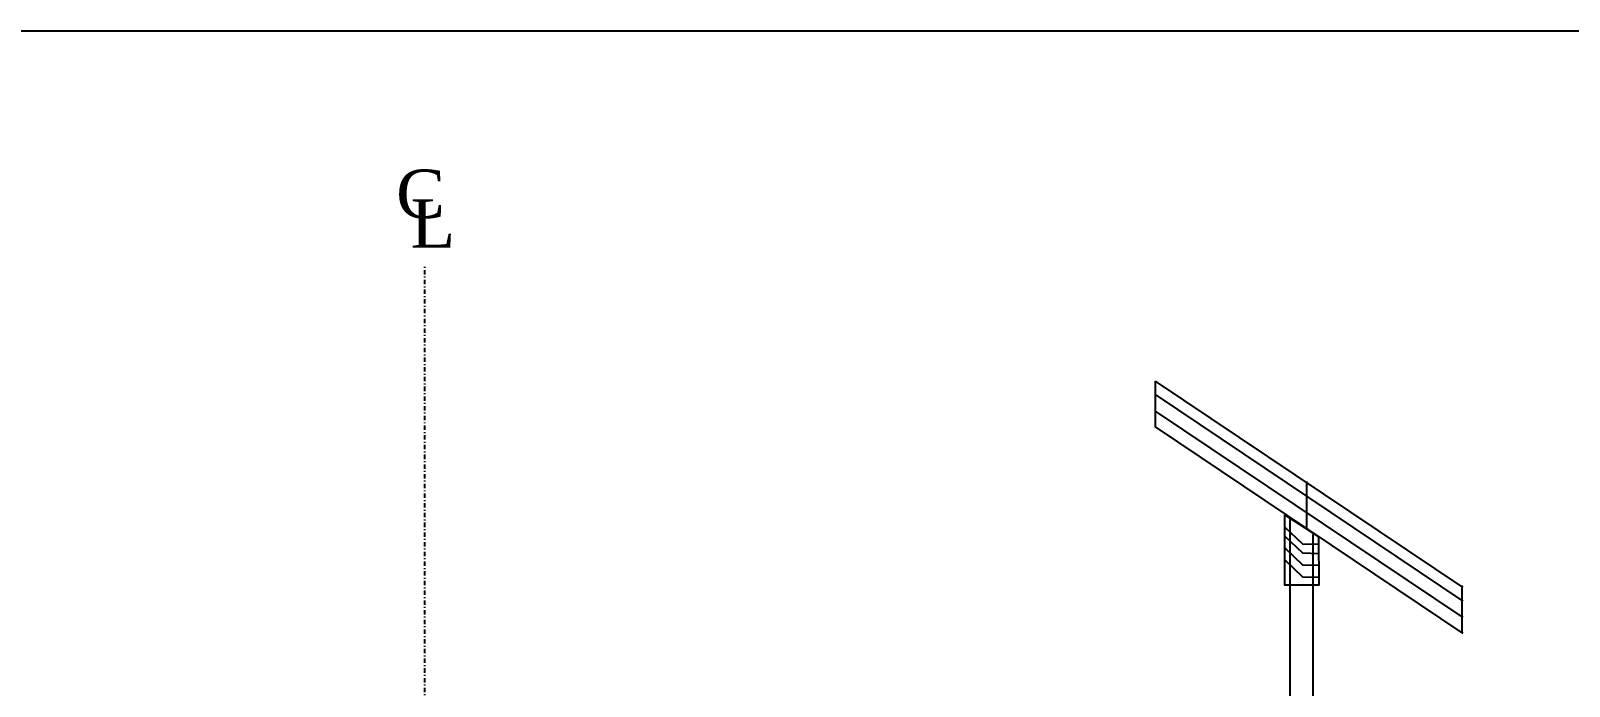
# Model space of a CAD drawing. Header units: inches. Extents: x 295786 to 300745, y 68261 to 70432.
# Drawn here: x 296233.6 to 296392, y 70364.8 to 70432.3 of the extents above; entities that cross this region are included whole.
import ezdxf

# ---------------------------------------------------------------- set-up
doc = ezdxf.new("R2010")
doc.units = ezdxf.units.IN
doc.header["$MEASUREMENT"] = 0
doc.linetypes.add('DASHDOTX2', pattern=[2, 1, -0.5, 0, -0.5])
for name, color, linetype in [('BOLD  DIM', 230, 'Continuous'), ('new line', 2, 'Continuous'), ('POLE', 3, 'Continuous'), ('TEXT', 6, 'Continuous')]:
    doc.layers.add(name, color=color, linetype=linetype)
doc.styles.add('HADINGS', font='times.ttf')

# ---------------------------------------------------------------- blocks, each defined once
blk = doc.blocks.new('SINGLE POST')
at = {"layer": 'POLE', "color": 9}
for p, q in [((118109.43, 38280.35, 6.69), (118141.12, 38259.09, 6.69)), ((118109.44, 38280.35, 6.69), (118109.44, 38275.62, 6.69)), ((118109.43, 38278.96, 6.69), (118141.12, 38257.71, 6.69)), ((118109.43, 38277.26, 6.69), (118141.12, 38256, 6.69)), ((118109.43, 38275.63, 6.69), (118141.12, 38254.37, 6.69)), ((118125.01, 38270.01, 6.69), (118125.01, 38265.28, 6.69)), ((118123.34, 38241.7, 6.69), (118123.34, 38266.3, 6.69)), ((118122.78, 38265.33, 6.69), (118124.6, 38263.59, 6.69)), ((118122.78, 38264.4, 6.69), (118124.6, 38262.66, 6.69)), ((118125.72, 38241.72, 6.69), (118125.72, 38264.55, 6.69)), ((118122.78, 38263.18, 6.69), (118124.6, 38261.43, 6.69)), ((118124.6, 38263.59, 6.69), (118126.28, 38263.55, 6.69)), ((118124.6, 38262.66, 6.69), (118126.28, 38262.62, 6.69)), ((118122.78, 38261.95, 6.69), (118124.6, 38260.2, 6.69)), ((118124.6, 38261.43, 6.69), (118126.28, 38261.39, 6.69)), ((118124.6, 38260.2, 6.69), (118126.28, 38260.17, 6.69)), ((118141.02, 38259.31, 6.69), (118141.02, 38254.44, 6.69))]:
    blk.add_line(p, q, dxfattribs=at)
at = {"layer": 'POLE', "color": 9, "elevation": 6.69}
blk.add_lwpolyline([(118122.78, 38266.58), (118126.25, 38264.34), (118126.3, 38259.34), (118122.78, 38259.34)], close=True, dxfattribs=at)

msp = doc.modelspace()

# ---------------------------------------------------------------- linework, layer by layer
at = {"layer": 'BOLD  DIM', "color": 1, "linetype": 'DASHDOTX2', "ltscale": 0.45}
msp.add_line((296274.22077431, 70146.15888532), (296274.22077431, 70408.1468389), dxfattribs=at)
at = {"layer": 'Defpoints'}
msp.add_lwpolyline([(295786.42355002, 70432.25048041), (296761.97236202, 70432.25048041), (296761.97236202, 70035.51900521), (295786.42355002, 70035.51900521)], close=True, dxfattribs=at)

# ---------------------------------------------------------------- block references
at = {"layer": 'new line'}
msp.add_blockref('SINGLE POST', (178239.94762169, 32115.82824278, -6.68587187), dxfattribs=at)

# ---------------------------------------------------------------- texts
at = {"layer": 'TEXT', "color": 3, "style": 'HADINGS'}
for s, p in [('C', (296271.24748941, 70412.96015211)), ('L', (296272.72801407, 70409.90971578))]:
    msp.add_text(s, height=5, dxfattribs=at).set_placement(p)

doc.saveas('drawing.dxf')
